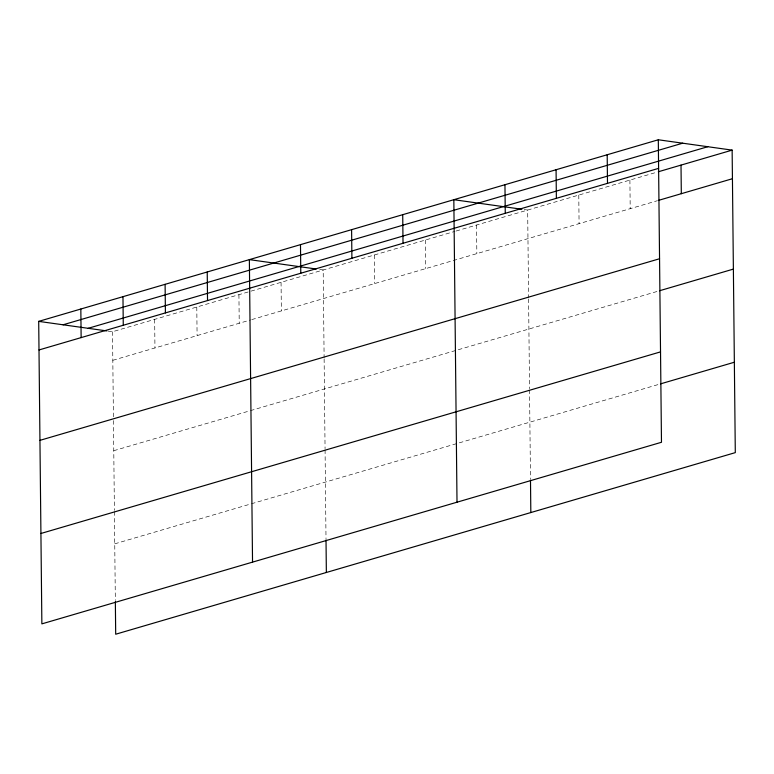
<?xml version="1.0" encoding="UTF-8"?>
<svg xmlns="http://www.w3.org/2000/svg" width="774" height="774" viewBox="0 0 774 774"><rect width="100%" height="100%" fill="white"/><g stroke="black" fill="none" stroke-linecap="round" stroke-linejoin="round"><path stroke-width="0.58" stroke-dasharray="3.87 2.9" d="M107.886 331.079L112.52 331.727L454.957 231.368M456.099 231.029L657.155 172.109M112.82 360.307L250.612 319.923M251.753 319.594L657.455 200.689M113.768 450.7L249.276 410.984M250.418 410.646L658.403 291.082M114.745 543.832L250.254 504.116M251.395 503.777L659.38 384.204M524.182 209.57L527.665 210.054L528.584 297.7M319.71 269.497L323.193 269.981L324.113 357.617M629.901 180.09L630.2 208.68M578.778 195.077L579.078 223.657M528.594 298.899L529.532 388.732M529.542 389.922L530.48 478.806M476.542 225.041L476.842 253.62M425.429 240.017L425.729 268.607M374.306 255.004L374.606 283.584M324.122 358.826L325.061 448.659M325.07 449.849L326.009 538.733M281.059 282.336L281.359 310.916M238.924 294.681L239.224 323.261M196.79 307.026L197.089 335.606M154.655 319.381L154.955 347.961M112.52 331.727L113.439 419.363M113.459 420.572L114.397 510.395M114.407 511.595L115.336 600.479"/><path stroke-width="1.16" d="M658.306 139.775L661.48 442.273L41.864 623.873L38.7 321.374L658.306 139.775L732.136 150.127L735.3 452.626L115.694 634.225L115.355 601.679M63.062 324.79L682.668 143.2M88.159 328.311L707.775 146.712M39 349.954L658.606 168.364M658.297 171.77L732.136 150.127M658.597 200.35L732.436 178.717M39.948 440.348L659.554 258.748M659.545 290.743L733.375 269.1M40.925 533.48L660.532 351.88M660.512 383.875L734.352 362.232M521.86 209.241L453.835 199.702L457.008 502.2M316.227 269.004L249.363 259.629L252.537 562.127M38.7 321.374L106.725 330.914M681.014 165.114L681.314 193.694M607.193 154.761L607.493 183.341M556.071 169.738L556.371 198.328M530.49 480.015L530.829 512.552M504.958 184.725L505.258 213.305M402.722 214.688L403.022 243.268M351.599 229.665L351.899 258.255M326.018 539.942L326.357 572.479M300.486 244.652L300.786 273.232M207.229 271.984L207.529 300.564M165.104 284.329L165.404 312.909M122.969 296.674L123.269 325.264M80.835 309.029L81.135 337.609"/></g></svg>
